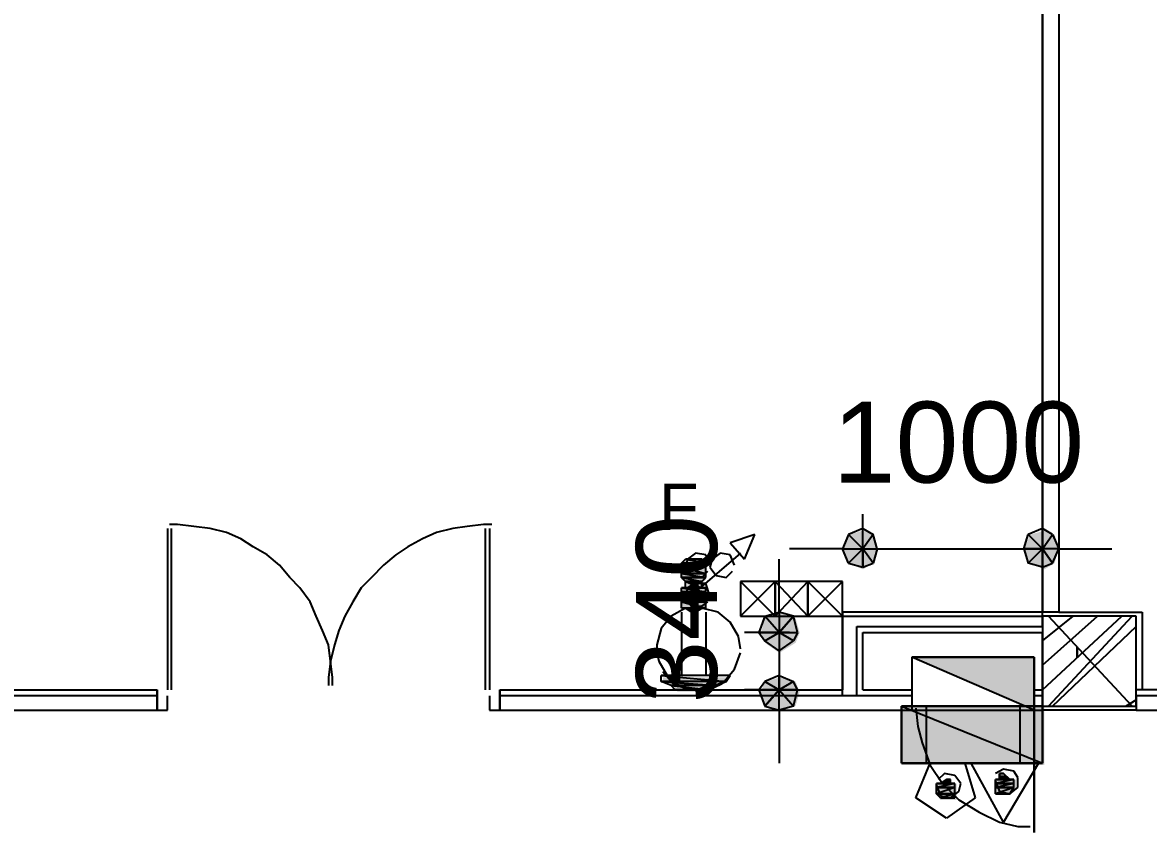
# Model space of a CAD drawing. Header units: millimetres. Extents: x 5 to 415, y 48 to 251.
# Drawn here: x 240.29 to 250.03, y 223.49 to 230.49 of the extents above; entities that cross this region are included whole.
import ezdxf

# ---------------------------------------------------------------- set-up
doc = ezdxf.new("R2010")
doc.units = ezdxf.units.MM
for name, color, linetype in [('H', 7, 'Continuous'), ('P', 7, 'Continuous'), ('T', 7, 'Continuous')]:
    doc.layers.add(name, color=color, linetype=linetype)

msp = doc.modelspace()

# ---------------------------------------------------------------- hatches: boundary and pattern name
at = {"layer": 'H', "linetype": 'Continuous'}
for points in [[(247.562, 225.937), (247.438, 226.06), (247.562, 226.095), (247.65, 226.06), (247.685, 225.937), (247.562, 225.937)], [(248.955, 225.937), (249.008, 226.06), (249.132, 226.095), (249.132, 225.937), (248.955, 225.937)], [(249.22, 225.813), (249.132, 225.937), (249.132, 226.095), (249.22, 226.06), (249.255, 225.937), (249.22, 225.813)], [(247.438, 225.813), (247.385, 225.937), (247.438, 226.06), (247.562, 225.937), (247.562, 225.76), (247.438, 225.813)], [(247.65, 225.813), (247.562, 225.76), (247.562, 225.937), (247.685, 225.937), (247.65, 225.813)], [(249.008, 225.813), (248.955, 225.937), (249.132, 225.937), (249.22, 225.813), (249.132, 225.76), (249.008, 225.813)], [(245.992, 225.813), (246.045, 225.848), (246.168, 225.848), (246.204, 225.813), (245.992, 225.813)], [(245.992, 225.76), (245.992, 225.813), (246.204, 225.813), (246.204, 225.76), (245.992, 225.76)], [(245.992, 225.725), (245.992, 225.76), (246.204, 225.76), (246.204, 225.725), (245.992, 225.725)], [(245.992, 225.672), (245.992, 225.725), (246.204, 225.725), (246.204, 225.672), (245.992, 225.672)], [(246.045, 225.637), (245.992, 225.672), (246.204, 225.672), (246.168, 225.637), (246.045, 225.637)], [(246.045, 225.601), (246.045, 225.637), (246.168, 225.637), (246.168, 225.601), (246.045, 225.601)], [(245.992, 225.548), (245.992, 225.601), (246.204, 225.601), (246.204, 225.548), (245.992, 225.548)], [(245.992, 225.513), (245.992, 225.548), (246.204, 225.548), (246.204, 225.513), (245.992, 225.513)], [(245.992, 225.46), (245.992, 225.513), (246.204, 225.513), (246.204, 225.46), (245.992, 225.46)], [(245.992, 225.425), (245.992, 225.46), (246.204, 225.46), (246.204, 225.425), (245.992, 225.425)], [(246.08, 225.39), (246.045, 225.425), (246.168, 225.425), (246.115, 225.39), (246.08, 225.39)], [(246.68, 225.213), (246.715, 225.337), (246.839, 225.39), (246.98, 225.337), (246.839, 225.213), (246.68, 225.213)], [(246.98, 225.125), (246.839, 225.037), (246.839, 225.213), (246.98, 225.337), (247.015, 225.213), (246.98, 225.125)], [(246.715, 225.125), (246.68, 225.213), (246.839, 225.213), (246.839, 225.037), (246.715, 225.125)], [(249.043, 224.543), (247.985, 225.002), (249.043, 225.002), (249.043, 224.543)], [(249.043, 224.543), (247.985, 225.002), (249.043, 225.002), (249.043, 224.543)], [(245.833, 224.79), (245.833, 224.825), (246.415, 224.825), (246.38, 224.79), (245.833, 224.79)], [(245.921, 224.755), (245.833, 224.79), (246.38, 224.79), (246.292, 224.755), (245.921, 224.755)], [(245.957, 224.702), (245.921, 224.755), (246.292, 224.755), (246.257, 224.702), (245.957, 224.702)], [(246.715, 224.578), (246.68, 224.702), (246.715, 224.79), (246.839, 224.825), (246.839, 224.702), (246.715, 224.578)], [(246.839, 224.702), (246.839, 224.825), (246.98, 224.79), (247.015, 224.702), (246.839, 224.702)], [(246.98, 224.578), (246.839, 224.543), (246.715, 224.578), (246.839, 224.702), (247.015, 224.702), (246.98, 224.578)], [(247.897, 224.067), (247.897, 224.578), (249.132, 224.578), (249.132, 224.067), (247.897, 224.067)], [(248.744, 223.943), (248.744, 223.979), (248.797, 223.979), (248.832, 223.943), (248.744, 223.943)], [(248.197, 223.855), (248.197, 223.908), (248.373, 223.908), (248.373, 223.855), (248.197, 223.855)], [(248.197, 223.82), (248.197, 223.855), (248.373, 223.855), (248.373, 223.82), (248.197, 223.82)], [(248.232, 223.908), (248.285, 223.943), (248.32, 223.943), (248.32, 223.908), (248.232, 223.908)], [(248.708, 223.908), (248.708, 223.943), (248.885, 223.943), (248.885, 223.908), (248.708, 223.908)], [(248.708, 223.855), (248.708, 223.908), (248.885, 223.908), (248.885, 223.855), (248.708, 223.855)], [(248.708, 223.82), (248.708, 223.855), (248.885, 223.855), (248.832, 223.82), (248.708, 223.82)], [(248.232, 223.767), (248.197, 223.82), (248.373, 223.82), (248.373, 223.767), (248.232, 223.767)]]:
    msp.add_hatch(color=256, dxfattribs=at).paths.add_polyline_path(points)

# ---------------------------------------------------------------- linework, layer by layer
at = {"layer": 'P'}
for points in [[(249.114, 225.354), (249.114, 236.696)], [(249.114, 236.696), (249.114, 225.39)], [(249.255, 236.696), (249.255, 225.39)], [(249.255, 236.696), (249.255, 225.39)], [(247.562, 225.848), (247.562, 226.236)], [(249.114, 225.848), (249.114, 226.236)], [(241.547, 226.113), (241.547, 224.719)], [(241.547, 226.113), (241.547, 224.719)], [(241.635, 226.148), (241.565, 226.148)], [(241.582, 224.719), (241.582, 226.113)], [(241.582, 224.719), (241.582, 226.113)], [(241.776, 226.131), (241.635, 226.148)], [(241.917, 226.113), (241.776, 226.131)], [(242.058, 226.078), (241.917, 226.113)], [(244.016, 226.113), (243.875, 226.078)], [(244.14, 226.131), (244.016, 226.113)], [(244.281, 226.148), (244.14, 226.131)], [(244.352, 226.148), (244.281, 226.148)], [(244.299, 224.719), (244.299, 226.113)], [(244.334, 226.113), (244.334, 224.719)], [(247.562, 226.113), (247.438, 226.06)], [(247.562, 225.937), (247.562, 226.113)], [(247.562, 226.113), (247.65, 226.06)], [(247.562, 225.937), (247.562, 226.113)], [(249.114, 226.113), (248.991, 226.06)], [(249.202, 226.06), (249.114, 226.113)], [(249.114, 226.113), (249.114, 225.937)], [(249.114, 225.937), (249.114, 226.113)], [(242.182, 226.025), (242.058, 226.078)], [(242.288, 225.954), (242.182, 226.025)], [(243.752, 226.025), (243.628, 225.954)], [(243.875, 226.078), (243.752, 226.025)], [(246.627, 226.06), (246.415, 225.989)], [(246.539, 225.848), (246.627, 226.06)], [(247.438, 226.06), (247.385, 225.937)], [(247.438, 226.06), (247.562, 225.937)], [(247.562, 225.937), (247.438, 226.06)], [(247.65, 226.06), (247.562, 225.937)], [(247.65, 226.06), (247.562, 225.937)], [(247.685, 225.937), (247.65, 226.06)], [(248.955, 225.937), (248.991, 226.06)], [(248.991, 226.06), (249.114, 225.937)], [(248.991, 226.06), (249.114, 225.937)], [(249.114, 225.937), (249.202, 226.06)], [(249.114, 225.937), (249.202, 226.06)], [(249.202, 226.06), (249.255, 225.937)], [(242.411, 225.884), (242.288, 225.954)], [(243.628, 225.954), (243.523, 225.884)], [(246.115, 225.901), (246.045, 225.848)], [(246.503, 225.901), (246.115, 225.566)], [(246.204, 225.884), (246.115, 225.901)], [(246.327, 225.901), (246.257, 225.848)], [(246.415, 225.884), (246.327, 225.901)], [(246.415, 225.989), (246.539, 225.848)], [(247.227, 225.937), (246.927, 225.937)], [(247.385, 225.937), (247.227, 225.937)], [(247.385, 225.937), (247.562, 225.937)], [(247.385, 225.937), (247.562, 225.937)], [(247.438, 225.813), (247.385, 225.937)], [(247.562, 225.937), (247.438, 225.813)], [(247.562, 225.937), (247.438, 225.813)], [(247.562, 225.937), (249.114, 225.937)], [(247.562, 225.937), (247.685, 225.937)], [(247.562, 225.778), (247.562, 225.937)], [(247.65, 225.813), (247.562, 225.937)], [(247.562, 225.937), (247.562, 225.778)], [(247.65, 225.813), (247.562, 225.937)], [(247.562, 225.937), (247.685, 225.937)], [(247.685, 225.937), (247.65, 225.813)], [(248.955, 225.937), (248.991, 225.813)], [(249.114, 225.937), (248.955, 225.937)], [(249.114, 225.937), (248.955, 225.937)], [(248.991, 225.813), (249.114, 225.937)], [(248.991, 225.813), (249.114, 225.937)], [(249.114, 225.937), (249.114, 225.778)], [(249.114, 225.937), (249.114, 225.778)], [(249.202, 225.813), (249.114, 225.937)], [(249.255, 225.937), (249.114, 225.937)], [(249.114, 225.937), (249.202, 225.813)], [(249.255, 225.937), (249.114, 225.937)], [(249.202, 225.813), (249.255, 225.937)], [(249.255, 225.937), (249.414, 225.937)], [(249.414, 225.937), (249.714, 225.937)], [(242.517, 225.795), (242.411, 225.884)], [(243.523, 225.884), (243.417, 225.795)], [(245.992, 225.813), (246.027, 225.848)], [(246.204, 225.813), (245.992, 225.813)], [(246.204, 225.813), (245.992, 225.813)], [(245.992, 225.813), (246.204, 225.813)], [(245.992, 225.813), (246.204, 225.813)], [(246.204, 225.813), (245.992, 225.813)], [(246.204, 225.813), (245.992, 225.813)], [(245.992, 225.813), (246.204, 225.813)], [(246.204, 225.813), (245.992, 225.813)], [(245.992, 225.813), (246.204, 225.813)], [(246.204, 225.813), (245.992, 225.813)], [(245.992, 225.813), (246.204, 225.778)], [(245.992, 225.813), (246.204, 225.778)], [(245.992, 225.778), (245.992, 225.813)], [(246.045, 225.848), (246.027, 225.778)], [(246.168, 225.848), (246.027, 225.848)], [(246.027, 225.848), (246.08, 225.848)], [(246.168, 225.848), (246.027, 225.848)], [(246.027, 225.848), (246.168, 225.848)], [(246.027, 225.848), (246.168, 225.848)], [(246.168, 225.848), (246.027, 225.848)], [(246.168, 225.848), (246.027, 225.848)], [(246.027, 225.848), (246.204, 225.813)], [(246.027, 225.848), (246.204, 225.813)], [(246.08, 225.848), (246.115, 225.848)], [(246.115, 225.848), (246.08, 225.848)], [(246.115, 225.848), (246.08, 225.848)], [(246.08, 225.848), (246.115, 225.848)], [(246.08, 225.848), (246.168, 225.848)], [(246.115, 225.848), (246.168, 225.848)], [(246.168, 225.848), (246.115, 225.848)], [(246.168, 225.848), (246.168, 225.848)], [(246.168, 225.848), (246.168, 225.848)], [(246.204, 225.813), (246.168, 225.848)], [(246.239, 225.795), (246.204, 225.884)], [(246.204, 225.813), (246.204, 225.813)], [(246.204, 225.813), (246.204, 225.813)], [(246.204, 225.813), (246.204, 225.813)], [(246.204, 225.778), (246.204, 225.813)], [(246.257, 225.848), (246.239, 225.778)], [(246.451, 225.795), (246.415, 225.884)], [(246.839, 225.566), (246.839, 225.848)], [(247.438, 225.813), (247.562, 225.778)], [(247.562, 225.778), (247.65, 225.813)], [(249.114, 225.778), (248.991, 225.813)], [(249.114, 225.778), (249.202, 225.813)], [(242.605, 225.69), (242.517, 225.795)], [(243.417, 225.795), (243.311, 225.69)], [(246.204, 225.778), (245.992, 225.778)], [(246.204, 225.778), (245.992, 225.778)], [(245.992, 225.778), (246.204, 225.778)], [(245.992, 225.778), (246.204, 225.778)], [(246.204, 225.778), (245.992, 225.778)], [(246.204, 225.778), (245.992, 225.778)], [(245.992, 225.778), (246.204, 225.725)], [(245.992, 225.778), (246.204, 225.725)], [(245.992, 225.725), (245.992, 225.778)], [(246.204, 225.725), (245.992, 225.725)], [(246.204, 225.725), (245.992, 225.725)], [(245.992, 225.725), (246.204, 225.725)], [(245.992, 225.725), (246.204, 225.725)], [(246.204, 225.725), (245.992, 225.725)], [(246.204, 225.725), (245.992, 225.725)], [(245.992, 225.725), (246.204, 225.69)], [(245.992, 225.725), (246.204, 225.69)], [(245.992, 225.69), (245.992, 225.725)], [(246.027, 225.778), (246.08, 225.707)], [(246.08, 225.707), (246.168, 225.69)], [(246.168, 225.69), (246.221, 225.743)], [(246.204, 225.778), (246.204, 225.778)], [(246.204, 225.778), (246.204, 225.778)], [(246.204, 225.725), (246.204, 225.778)], [(246.204, 225.725), (246.204, 225.725)], [(246.204, 225.725), (246.204, 225.725)], [(246.204, 225.69), (246.204, 225.725)], [(246.239, 225.778), (246.292, 225.707)], [(246.292, 225.707), (246.38, 225.69)], [(246.38, 225.69), (246.433, 225.743)], [(242.693, 225.601), (242.605, 225.69)], [(243.311, 225.69), (243.223, 225.601)], [(246.204, 225.69), (245.992, 225.69)], [(246.204, 225.69), (245.992, 225.69)], [(245.992, 225.69), (246.204, 225.69)], [(245.992, 225.69), (246.204, 225.69)], [(246.204, 225.69), (245.992, 225.69)], [(246.204, 225.69), (245.992, 225.69)], [(245.992, 225.69), (246.168, 225.654)], [(245.992, 225.69), (246.168, 225.654)], [(246.027, 225.654), (245.992, 225.69)], [(246.168, 225.654), (246.027, 225.654)], [(246.027, 225.654), (246.08, 225.654)], [(246.168, 225.654), (246.027, 225.654)], [(246.027, 225.654), (246.168, 225.601)], [(246.027, 225.654), (246.168, 225.601)], [(246.027, 225.601), (246.027, 225.654)], [(246.168, 225.654), (246.027, 225.654)], [(246.168, 225.654), (246.027, 225.654)], [(246.027, 225.654), (246.168, 225.654)], [(246.027, 225.654), (246.168, 225.654)], [(246.168, 225.654), (246.027, 225.654)], [(246.168, 225.654), (246.027, 225.654)], [(246.027, 225.654), (246.115, 225.654)], [(246.027, 225.654), (246.115, 225.654)], [(246.08, 225.654), (246.027, 225.654)], [(246.115, 225.637), (246.045, 225.601)], [(246.08, 225.654), (246.115, 225.654)], [(246.115, 225.654), (246.08, 225.654)], [(246.115, 225.654), (246.08, 225.654)], [(246.08, 225.654), (246.115, 225.654)], [(246.08, 225.654), (246.168, 225.654)], [(246.115, 225.654), (246.08, 225.654)], [(246.08, 225.654), (246.115, 225.654)], [(246.115, 225.654), (246.08, 225.654)], [(246.115, 225.654), (246.168, 225.654)], [(246.168, 225.654), (246.115, 225.654)], [(246.115, 225.654), (246.168, 225.654)], [(246.115, 225.654), (246.115, 225.654)], [(246.115, 225.654), (246.115, 225.654)], [(246.204, 225.637), (246.115, 225.637)], [(246.168, 225.654), (246.204, 225.69)], [(246.168, 225.601), (246.168, 225.654)], [(246.168, 225.654), (246.168, 225.654)], [(246.168, 225.654), (246.168, 225.654)], [(246.204, 225.69), (246.204, 225.69)], [(246.204, 225.69), (246.204, 225.69)], [(246.239, 225.531), (246.204, 225.637)], [(246.803, 225.654), (246.503, 225.654)], [(246.503, 225.654), (246.503, 225.354)], [(246.503, 225.654), (246.803, 225.354)], [(246.803, 225.654), (246.503, 225.354)], [(247.086, 225.654), (246.803, 225.654)], [(246.803, 225.654), (246.803, 225.354)], [(246.803, 225.654), (247.086, 225.354)], [(247.086, 225.654), (246.803, 225.354)], [(246.803, 225.354), (246.803, 225.654)], [(247.086, 225.354), (247.086, 225.654)], [(247.385, 225.654), (247.086, 225.654)], [(247.086, 225.654), (247.086, 225.354)], [(247.086, 225.654), (247.385, 225.354)], [(247.385, 225.654), (247.086, 225.354)], [(247.385, 225.354), (247.385, 225.654)], [(242.782, 225.478), (242.693, 225.601)], [(243.223, 225.601), (243.152, 225.478)], [(246.204, 225.601), (245.992, 225.601)], [(245.992, 225.601), (246.027, 225.601)], [(246.204, 225.601), (245.992, 225.601)], [(245.992, 225.601), (246.204, 225.601)], [(245.992, 225.601), (246.204, 225.601)], [(246.204, 225.601), (245.992, 225.601)], [(246.204, 225.601), (245.992, 225.601)], [(245.992, 225.601), (246.204, 225.566)], [(245.992, 225.601), (246.204, 225.566)], [(245.992, 225.566), (245.992, 225.601)], [(246.204, 225.566), (245.992, 225.566)], [(246.204, 225.566), (245.992, 225.566)], [(245.992, 225.566), (246.204, 225.566)], [(245.992, 225.566), (246.204, 225.566)], [(246.204, 225.566), (245.992, 225.566)], [(246.204, 225.566), (245.992, 225.566)], [(245.992, 225.566), (246.204, 225.513)], [(245.992, 225.566), (246.204, 225.513)], [(245.992, 225.513), (245.992, 225.566)], [(246.204, 225.513), (245.992, 225.513)], [(246.204, 225.513), (245.992, 225.513)], [(245.992, 225.513), (246.204, 225.513)], [(245.992, 225.513), (246.204, 225.513)], [(246.204, 225.513), (245.992, 225.513)], [(246.204, 225.513), (245.992, 225.513)], [(245.992, 225.513), (246.204, 225.478)], [(245.992, 225.513), (246.204, 225.478)], [(245.992, 225.478), (245.992, 225.513)], [(246.045, 225.601), (246.027, 225.513)], [(246.168, 225.601), (246.027, 225.601)], [(246.168, 225.601), (246.027, 225.601)], [(246.027, 225.601), (246.204, 225.601)], [(246.027, 225.601), (246.204, 225.601)], [(246.027, 225.513), (246.08, 225.443)], [(246.204, 225.601), (246.168, 225.601)], [(246.204, 225.601), (246.204, 225.601)], [(246.204, 225.601), (246.204, 225.601)], [(246.204, 225.566), (246.204, 225.601)], [(246.204, 225.566), (246.204, 225.566)], [(246.204, 225.566), (246.204, 225.566)], [(246.204, 225.513), (246.204, 225.566)], [(246.204, 225.513), (246.204, 225.513)], [(246.204, 225.513), (246.204, 225.513)], [(246.204, 225.478), (246.204, 225.513)], [(246.839, 225.39), (246.839, 225.566)], [(242.835, 225.354), (242.782, 225.478)], [(243.152, 225.478), (243.082, 225.354)], [(246.027, 225.425), (245.904, 225.354)], [(246.027, 225.425), (245.904, 225.354)], [(246.204, 225.478), (245.992, 225.478)], [(246.204, 225.478), (245.992, 225.478)], [(245.992, 225.478), (246.204, 225.478)], [(245.992, 225.478), (246.204, 225.478)], [(246.204, 225.478), (245.992, 225.478)], [(246.204, 225.478), (245.992, 225.478)], [(245.992, 225.478), (246.204, 225.425)], [(245.992, 225.478), (246.204, 225.425)], [(245.992, 225.425), (245.992, 225.478)], [(246.204, 225.425), (245.992, 225.425)], [(246.204, 225.425), (245.992, 225.425)], [(245.992, 225.425), (246.168, 225.425)], [(245.992, 225.425), (246.168, 225.425)], [(246.027, 225.425), (245.992, 225.425)], [(246.098, 225.425), (246.027, 225.425)], [(246.098, 225.425), (246.027, 225.425)], [(246.168, 225.425), (246.027, 225.425)], [(246.168, 225.425), (246.027, 225.425)], [(246.027, 225.425), (246.168, 225.425)], [(246.027, 225.425), (246.168, 225.425)], [(246.168, 225.425), (246.027, 225.425)], [(246.168, 225.425), (246.027, 225.425)], [(246.027, 225.425), (246.115, 225.39)], [(246.027, 225.425), (246.115, 225.39)], [(246.08, 225.39), (246.027, 225.425)], [(246.08, 225.443), (246.168, 225.443)], [(246.168, 225.425), (246.098, 225.425)], [(246.168, 225.425), (246.098, 225.425)], [(246.115, 225.39), (246.168, 225.425)], [(246.168, 225.443), (246.221, 225.478)], [(246.309, 225.39), (246.168, 225.425)], [(246.309, 225.39), (246.168, 225.425)], [(246.168, 225.425), (246.204, 225.425)], [(246.168, 225.425), (246.168, 225.425)], [(246.168, 225.425), (246.168, 225.425)], [(246.204, 225.478), (246.204, 225.478)], [(246.204, 225.478), (246.204, 225.478)], [(246.204, 225.425), (246.204, 225.478)], [(242.888, 225.231), (242.835, 225.354)], [(243.082, 225.354), (243.029, 225.231)], [(245.904, 225.354), (245.816, 225.249)], [(245.904, 225.354), (245.816, 225.249)], [(245.992, 225.39), (245.992, 224.843)], [(246.115, 225.39), (246.08, 225.39)], [(246.08, 225.39), (246.115, 225.39)], [(246.115, 225.39), (246.08, 225.39)], [(246.115, 225.39), (246.115, 225.39)], [(246.115, 225.39), (246.115, 225.39)], [(246.204, 225.39), (246.204, 224.843)], [(246.415, 225.302), (246.309, 225.39)], [(246.415, 225.302), (246.309, 225.39)], [(246.503, 225.354), (246.803, 225.354)], [(246.715, 225.354), (246.662, 225.213)], [(246.715, 225.354), (246.839, 225.39)], [(246.839, 225.213), (246.715, 225.354)], [(246.839, 225.213), (246.715, 225.354)], [(246.803, 225.354), (247.086, 225.354)], [(246.962, 225.354), (246.839, 225.39)], [(246.839, 225.39), (246.839, 225.213)], [(246.839, 225.39), (246.839, 225.213)], [(246.962, 225.354), (246.839, 225.213)], [(246.839, 225.213), (246.962, 225.354)], [(246.997, 225.213), (246.962, 225.354)], [(247.086, 225.354), (247.385, 225.354)], [(249.114, 225.39), (247.385, 225.39)], [(247.385, 225.39), (247.385, 224.719)], [(247.385, 225.354), (249.114, 225.354)], [(247.385, 224.667), (247.385, 225.354)], [(249.255, 225.39), (249.114, 225.39)], [(249.114, 225.143), (249.379, 225.354)], [(249.114, 224.931), (249.59, 225.354)], [(249.114, 224.719), (249.802, 225.354)], [(249.114, 225.354), (249.114, 224.578)], [(249.925, 225.354), (249.114, 225.354)], [(249.114, 225.266), (249.114, 225.354)], [(249.89, 224.578), (249.167, 225.354)], [(249.167, 224.578), (249.89, 225.354)], [(249.255, 225.39), (249.978, 225.39)], [(249.502, 225.354), (249.414, 225.354)], [(249.925, 224.578), (249.925, 225.354)], [(249.978, 225.39), (249.978, 224.719)], [(242.94, 225.108), (242.888, 225.231)], [(243.029, 225.231), (242.993, 225.108)], [(245.816, 225.249), (245.78, 225.108)], [(245.816, 225.249), (245.78, 225.108)], [(246.486, 225.178), (246.415, 225.302)], [(246.486, 225.178), (246.415, 225.302)], [(247.509, 225.266), (249.114, 225.266)], [(247.509, 224.667), (247.509, 225.266)], [(249.202, 224.578), (249.925, 225.266)], [(246.503, 225.072), (246.486, 225.178)], [(246.503, 225.072), (246.486, 225.178)], [(246.927, 225.213), (246.539, 225.213)], [(246.662, 225.213), (246.839, 225.213)], [(246.662, 225.213), (246.715, 225.143)], [(246.839, 225.213), (246.662, 225.213)], [(246.715, 225.143), (246.839, 225.213)], [(246.715, 225.143), (246.839, 225.213)], [(246.839, 225.055), (246.715, 225.143)], [(246.839, 225.213), (246.839, 224.719)], [(246.962, 225.143), (246.839, 225.213)], [(246.839, 225.213), (246.839, 225.055)], [(246.962, 225.143), (246.839, 225.213)], [(246.839, 225.213), (246.997, 225.213)], [(246.839, 225.213), (246.997, 225.213)], [(246.839, 225.213), (246.839, 225.055)], [(246.839, 225.055), (246.962, 225.143)], [(246.997, 225.213), (246.962, 225.143)], [(247.562, 225.213), (249.114, 225.213)], [(247.562, 224.719), (247.562, 225.213)], [(249.114, 224.667), (249.114, 225.213)], [(242.958, 224.966), (242.94, 225.108)], [(242.993, 225.108), (242.958, 224.966)], [(245.78, 225.108), (245.78, 225.037)], [(245.78, 225.108), (245.78, 225.037)], [(245.78, 225.037), (245.798, 224.966)], [(245.78, 225.037), (245.798, 224.966)], [(246.451, 224.896), (246.503, 225.037)], [(246.451, 224.896), (246.503, 225.037)], [(249.414, 225.09), (249.414, 225.002)], [(249.414, 225.002), (249.414, 225.09)], [(242.958, 224.966), (242.94, 224.825)], [(242.976, 224.825), (242.958, 224.966)], [(245.798, 224.966), (245.868, 224.843)], [(245.798, 224.966), (245.868, 224.843)], [(249.043, 225.002), (247.985, 225.002)], [(247.985, 225.002), (247.985, 224.543)], [(249.043, 224.543), (247.985, 225.002)], [(247.985, 225.002), (249.043, 225.002)], [(249.043, 225.002), (247.985, 225.002)], [(247.985, 225.002), (247.985, 224.543)], [(249.043, 224.543), (247.985, 225.002)], [(249.043, 224.543), (247.985, 225.002)], [(247.985, 225.002), (249.043, 225.002)], [(249.043, 225.002), (247.985, 225.002)], [(247.985, 225.002), (247.985, 224.543)], [(249.043, 224.543), (247.985, 225.002)], [(249.043, 224.543), (249.043, 225.002)], [(249.043, 225.002), (249.043, 224.543)], [(249.043, 224.543), (249.043, 225.002)], [(249.043, 225.002), (249.043, 224.543)], [(249.043, 224.543), (249.043, 225.002)], [(246.415, 224.843), (245.816, 224.843)], [(245.816, 224.843), (246.38, 224.79)], [(245.816, 224.843), (246.38, 224.79)], [(245.816, 224.79), (245.816, 224.843)], [(246.415, 224.843), (245.816, 224.843)], [(245.833, 224.878), (245.921, 224.772)], [(245.868, 224.843), (245.974, 224.755)], [(245.868, 224.843), (245.974, 224.755)], [(246.345, 224.772), (246.415, 224.843)], [(246.362, 224.79), (246.451, 224.896)], [(246.362, 224.79), (246.451, 224.896)], [(246.38, 224.79), (246.415, 224.843)], [(246.839, 224.843), (246.715, 224.79)], [(246.839, 224.719), (246.839, 224.843)], [(246.839, 224.719), (246.839, 224.843)], [(246.839, 224.843), (246.962, 224.79)], [(242.94, 224.825), (242.94, 224.755)], [(242.976, 224.755), (242.976, 224.825)], [(246.38, 224.79), (245.816, 224.79)], [(246.38, 224.79), (245.816, 224.79)], [(245.816, 224.79), (246.292, 224.755)], [(245.816, 224.79), (246.292, 224.755)], [(245.904, 224.755), (245.816, 224.79)], [(246.292, 224.755), (245.904, 224.755)], [(246.292, 224.755), (245.904, 224.755)], [(245.904, 224.755), (246.239, 224.719)], [(245.904, 224.755), (246.239, 224.719)], [(245.939, 224.719), (245.904, 224.755)], [(245.921, 224.772), (246.01, 224.737)], [(245.974, 224.755), (246.098, 224.719)], [(245.974, 224.755), (246.098, 224.719)], [(246.01, 224.737), (246.098, 224.719)], [(246.168, 224.719), (246.239, 224.737)], [(246.168, 224.719), (246.239, 224.737)], [(246.186, 224.719), (246.274, 224.737)], [(246.239, 224.737), (246.362, 224.79)], [(246.239, 224.737), (246.362, 224.79)], [(246.239, 224.719), (246.292, 224.755)], [(246.274, 224.737), (246.345, 224.772)], [(246.292, 224.755), (246.38, 224.79)], [(246.662, 224.719), (246.715, 224.79)], [(246.715, 224.79), (246.839, 224.719)], [(246.715, 224.79), (246.839, 224.719)], [(246.962, 224.79), (246.839, 224.719)], [(246.962, 224.79), (246.839, 224.719)], [(246.997, 224.719), (246.962, 224.79)], [(236.767, 224.719), (241.459, 224.719)], [(241.459, 224.667), (236.767, 224.667)], [(241.459, 224.719), (241.459, 224.543)], [(241.459, 224.543), (241.459, 224.719)], [(241.459, 224.578), (241.459, 224.667)], [(241.459, 224.667), (241.459, 224.578)], [(241.459, 224.578), (241.459, 224.667)], [(241.459, 224.667), (241.459, 224.578)], [(241.459, 224.667), (241.459, 224.578)], [(241.547, 224.543), (241.547, 224.667)], [(244.334, 224.667), (244.334, 224.543)], [(244.422, 224.719), (247.385, 224.719)], [(244.422, 224.543), (244.422, 224.719)], [(244.422, 224.719), (244.422, 224.543)], [(247.985, 224.667), (244.422, 224.667)], [(244.422, 224.578), (244.422, 224.667)], [(244.422, 224.667), (244.422, 224.578)], [(244.422, 224.578), (244.422, 224.667)], [(244.422, 224.578), (244.422, 224.667)], [(244.422, 224.578), (244.422, 224.667)], [(246.239, 224.719), (245.939, 224.719)], [(246.239, 224.719), (245.939, 224.719)], [(245.939, 224.719), (246.204, 224.719)], [(245.939, 224.719), (246.204, 224.719)], [(245.992, 224.719), (245.939, 224.719)], [(246.204, 224.719), (245.992, 224.719)], [(246.204, 224.719), (245.992, 224.719)], [(245.992, 224.719), (246.115, 224.719)], [(245.992, 224.719), (246.115, 224.719)], [(246.08, 224.719), (245.992, 224.719)], [(246.115, 224.719), (246.08, 224.719)], [(246.098, 224.719), (246.168, 224.719)], [(246.098, 224.719), (246.168, 224.719)], [(246.098, 224.719), (246.186, 224.719)], [(246.115, 224.719), (246.204, 224.719)], [(246.204, 224.719), (246.239, 224.719)], [(246.927, 224.719), (246.539, 224.719)], [(246.839, 224.719), (246.662, 224.719)], [(246.839, 224.719), (246.662, 224.719)], [(246.662, 224.719), (246.715, 224.578)], [(246.715, 224.578), (246.839, 224.719)], [(246.839, 224.719), (246.715, 224.578)], [(246.839, 224.543), (246.839, 224.719)], [(246.839, 224.543), (246.839, 224.719)], [(246.839, 224.719), (246.962, 224.578)], [(246.839, 224.719), (246.962, 224.578)], [(246.997, 224.719), (246.839, 224.719)], [(246.839, 224.719), (246.997, 224.719)], [(246.962, 224.578), (246.997, 224.719)], [(247.562, 224.719), (247.985, 224.719)], [(249.043, 224.719), (249.114, 224.719)], [(249.114, 224.667), (249.043, 224.667)], [(249.114, 224.543), (249.114, 224.667)], [(254.635, 224.719), (249.925, 224.719)], [(249.925, 224.667), (249.925, 224.543)], [(254.635, 224.667), (249.925, 224.667)], [(236.767, 224.543), (241.459, 224.543)], [(241.459, 224.543), (241.547, 224.543)], [(244.334, 224.543), (244.422, 224.543)], [(244.422, 224.543), (247.985, 224.543)], [(246.715, 224.578), (246.839, 224.543)], [(246.962, 224.578), (246.839, 224.543)], [(246.839, 224.543), (246.839, 224.367)], [(249.114, 224.578), (247.897, 224.578)], [(247.897, 224.578), (249.114, 224.084)], [(247.897, 224.578), (249.114, 224.084)], [(247.897, 224.084), (247.897, 224.578)], [(247.897, 224.084), (247.897, 224.578)], [(247.897, 224.578), (249.114, 224.578)], [(249.114, 224.578), (247.897, 224.578)], [(247.897, 224.578), (247.897, 224.084)], [(247.985, 224.543), (249.043, 224.543)], [(247.985, 224.543), (249.043, 224.543)], [(247.985, 224.543), (249.043, 224.543)], [(248.02, 224.561), (248.038, 224.402)], [(248.02, 224.561), (248.038, 224.402)], [(248.109, 224.578), (248.109, 224.084)], [(248.92, 224.578), (248.92, 224.084)], [(249.043, 224.543), (249.114, 224.543)], [(249.043, 223.485), (249.043, 224.543)], [(249.043, 224.543), (249.043, 223.485)], [(249.114, 224.578), (249.925, 224.578)], [(249.114, 224.084), (249.114, 224.578)], [(249.114, 224.578), (249.114, 224.084)], [(249.114, 224.084), (249.114, 224.578)], [(249.925, 224.543), (249.114, 224.543)], [(249.837, 224.578), (249.925, 224.631)], [(249.925, 224.543), (254.635, 224.543)], [(249.925, 224.543), (254.635, 224.543)], [(246.839, 224.367), (246.839, 224.084)], [(248.038, 224.402), (248.073, 224.261)], [(248.038, 224.402), (248.073, 224.261)], [(248.073, 224.261), (248.144, 224.067)], [(248.073, 224.261), (248.144, 224.067)], [(249.114, 224.084), (247.897, 224.084)], [(249.114, 224.084), (247.897, 224.084)], [(249.114, 224.084), (247.897, 224.084)], [(247.897, 224.084), (249.114, 224.084)], [(248.02, 223.785), (248.144, 224.084)], [(248.144, 224.084), (248.444, 224.084)], [(248.144, 224.067), (248.25, 223.908)], [(248.144, 224.067), (248.25, 223.908)], [(248.444, 224.084), (248.532, 223.785)], [(248.779, 223.573), (248.497, 224.084)], [(248.497, 224.084), (249.079, 224.084)], [(249.079, 224.084), (248.779, 223.573)], [(248.267, 223.996), (248.214, 223.943)], [(248.356, 223.979), (248.267, 223.996)], [(248.408, 223.908), (248.356, 223.979)], [(248.779, 224.032), (248.708, 223.996)], [(248.779, 223.996), (248.744, 223.996)], [(248.744, 223.996), (248.779, 223.996)], [(248.744, 223.996), (248.779, 223.996)], [(248.779, 223.996), (248.744, 223.996)], [(248.744, 223.996), (248.744, 223.943)], [(248.744, 223.943), (248.744, 223.996)], [(248.867, 224.014), (248.779, 224.032)], [(248.779, 223.996), (248.832, 223.943)], [(248.832, 223.943), (248.779, 223.996)], [(248.902, 223.961), (248.867, 224.014)], [(248.902, 223.873), (248.902, 223.961)], [(248.197, 223.908), (248.356, 223.908)], [(248.356, 223.908), (248.197, 223.908)], [(248.197, 223.908), (248.356, 223.908)], [(248.232, 223.908), (248.197, 223.908)], [(248.197, 223.908), (248.356, 223.908)], [(248.356, 223.908), (248.197, 223.873)], [(248.197, 223.873), (248.197, 223.908)], [(248.356, 223.908), (248.197, 223.873)], [(248.197, 223.89), (248.232, 223.802)], [(248.197, 223.873), (248.356, 223.873)], [(248.197, 223.873), (248.356, 223.873)], [(248.356, 223.873), (248.197, 223.873)], [(248.197, 223.873), (248.197, 223.873)], [(248.356, 223.873), (248.197, 223.873)], [(248.197, 223.873), (248.197, 223.873)], [(248.197, 223.873), (248.356, 223.873)], [(248.197, 223.873), (248.356, 223.873)], [(248.356, 223.873), (248.197, 223.873)], [(248.197, 223.873), (248.356, 223.873)], [(248.356, 223.873), (248.197, 223.873)], [(248.197, 223.873), (248.197, 223.873)], [(248.197, 223.873), (248.356, 223.873)], [(248.356, 223.873), (248.197, 223.82)], [(248.197, 223.82), (248.197, 223.873)], [(248.356, 223.873), (248.197, 223.82)], [(248.285, 223.943), (248.232, 223.908)], [(248.232, 223.908), (248.285, 223.943)], [(248.32, 223.943), (248.232, 223.908)], [(248.232, 223.908), (248.32, 223.908)], [(248.232, 223.908), (248.32, 223.908)], [(248.32, 223.908), (248.232, 223.908)], [(248.232, 223.908), (248.232, 223.908)], [(248.32, 223.908), (248.232, 223.908)], [(248.232, 223.908), (248.232, 223.908)], [(248.232, 223.908), (248.32, 223.908)], [(248.232, 223.908), (248.32, 223.908)], [(248.32, 223.908), (248.232, 223.908)], [(248.232, 223.908), (248.232, 223.908)], [(248.32, 223.908), (248.232, 223.908)], [(248.232, 223.908), (248.356, 223.908)], [(248.356, 223.908), (248.232, 223.908)], [(248.25, 223.908), (248.391, 223.767)], [(248.25, 223.908), (248.391, 223.767)], [(248.285, 223.943), (248.32, 223.943)], [(248.32, 223.943), (248.285, 223.943)], [(248.285, 223.943), (248.285, 223.943)], [(248.285, 223.943), (248.285, 223.943)], [(248.32, 223.908), (248.32, 223.943)], [(248.356, 223.908), (248.32, 223.908)], [(248.356, 223.873), (248.356, 223.908)], [(248.356, 223.82), (248.356, 223.873)], [(248.391, 223.838), (248.408, 223.908)], [(248.708, 223.943), (248.832, 223.943)], [(248.832, 223.943), (248.708, 223.943)], [(248.708, 223.943), (248.832, 223.943)], [(248.744, 223.943), (248.708, 223.943)], [(248.708, 223.943), (248.832, 223.943)], [(248.832, 223.943), (248.708, 223.943)], [(248.708, 223.943), (248.708, 223.943)], [(248.832, 223.943), (248.708, 223.943)], [(248.708, 223.943), (248.867, 223.943)], [(248.708, 223.943), (248.867, 223.943)], [(248.867, 223.943), (248.708, 223.908)], [(248.708, 223.908), (248.708, 223.943)], [(248.867, 223.943), (248.708, 223.908)], [(248.708, 223.926), (248.744, 223.838)], [(248.708, 223.908), (248.867, 223.908)], [(248.708, 223.908), (248.867, 223.908)], [(248.867, 223.908), (248.708, 223.908)], [(248.708, 223.908), (248.708, 223.908)], [(248.867, 223.908), (248.708, 223.908)], [(248.708, 223.908), (248.708, 223.908)], [(248.708, 223.908), (248.867, 223.908)], [(248.708, 223.908), (248.867, 223.908)], [(248.867, 223.908), (248.708, 223.908)], [(248.708, 223.908), (248.867, 223.908)], [(248.867, 223.908), (248.708, 223.908)], [(248.708, 223.908), (248.708, 223.908)], [(248.708, 223.908), (248.867, 223.908)], [(248.867, 223.908), (248.708, 223.873)], [(248.708, 223.873), (248.708, 223.908)], [(248.867, 223.908), (248.708, 223.873)], [(248.708, 223.873), (248.867, 223.873)], [(248.708, 223.873), (248.867, 223.873)], [(248.867, 223.873), (248.708, 223.873)], [(248.708, 223.873), (248.708, 223.873)], [(248.867, 223.873), (248.708, 223.873)], [(248.708, 223.873), (248.708, 223.873)], [(248.708, 223.873), (248.867, 223.873)], [(248.708, 223.873), (248.867, 223.873)], [(248.867, 223.873), (248.708, 223.873)], [(248.708, 223.873), (248.867, 223.873)], [(248.867, 223.873), (248.708, 223.873)], [(248.708, 223.873), (248.708, 223.873)], [(248.708, 223.873), (248.867, 223.873)], [(248.867, 223.873), (248.708, 223.82)], [(248.708, 223.82), (248.708, 223.873)], [(248.867, 223.873), (248.708, 223.82)], [(248.744, 223.943), (248.832, 223.943)], [(248.832, 223.943), (248.744, 223.943)], [(248.744, 223.943), (248.744, 223.943)], [(248.832, 223.943), (248.744, 223.943)], [(248.744, 223.943), (248.744, 223.943)], [(248.744, 223.943), (248.832, 223.943)], [(248.832, 223.943), (248.744, 223.943)], [(248.867, 223.943), (248.832, 223.943)], [(248.832, 223.82), (248.902, 223.873)], [(248.832, 223.82), (248.867, 223.873)], [(248.867, 223.908), (248.867, 223.943)], [(248.867, 223.873), (248.867, 223.908)], [(248.285, 223.608), (248.02, 223.785)], [(248.197, 223.82), (248.356, 223.82)], [(248.197, 223.82), (248.356, 223.82)], [(248.356, 223.82), (248.197, 223.82)], [(248.197, 223.82), (248.197, 223.82)], [(248.356, 223.82), (248.197, 223.82)], [(248.197, 223.82), (248.197, 223.82)], [(248.197, 223.82), (248.356, 223.82)], [(248.197, 223.82), (248.356, 223.82)], [(248.356, 223.82), (248.197, 223.82)], [(248.197, 223.82), (248.356, 223.82)], [(248.356, 223.82), (248.197, 223.82)], [(248.197, 223.82), (248.197, 223.82)], [(248.197, 223.82), (248.356, 223.82)], [(248.232, 223.785), (248.197, 223.82)], [(248.356, 223.82), (248.232, 223.785)], [(248.356, 223.82), (248.232, 223.785)], [(248.232, 223.802), (248.32, 223.785)], [(248.232, 223.785), (248.356, 223.785)], [(248.232, 223.785), (248.356, 223.785)], [(248.32, 223.785), (248.232, 223.785)], [(248.356, 223.785), (248.232, 223.785)], [(248.232, 223.785), (248.232, 223.785)], [(248.232, 223.785), (248.356, 223.785)], [(248.232, 223.785), (248.32, 223.785)], [(248.32, 223.785), (248.232, 223.785)], [(248.232, 223.785), (248.32, 223.785)], [(248.32, 223.785), (248.232, 223.785)], [(248.232, 223.785), (248.232, 223.785)], [(248.285, 223.785), (248.232, 223.785)], [(248.232, 223.785), (248.285, 223.785)], [(248.532, 223.785), (248.285, 223.608)], [(248.285, 223.785), (248.285, 223.785)], [(248.285, 223.785), (248.285, 223.785)], [(248.32, 223.785), (248.285, 223.785)], [(248.285, 223.785), (248.32, 223.785)], [(248.285, 223.785), (248.32, 223.785)], [(248.32, 223.785), (248.285, 223.785)], [(248.32, 223.785), (248.391, 223.838)], [(248.356, 223.785), (248.32, 223.785)], [(248.356, 223.785), (248.356, 223.82)], [(248.391, 223.767), (248.567, 223.661)], [(248.391, 223.767), (248.567, 223.661)], [(248.708, 223.82), (248.832, 223.82)], [(248.832, 223.82), (248.708, 223.82)], [(248.708, 223.82), (248.744, 223.82)], [(248.744, 223.838), (248.832, 223.82)], [(248.744, 223.82), (248.832, 223.82)], [(248.832, 223.82), (248.744, 223.82)], [(248.744, 223.82), (248.744, 223.82)], [(248.832, 223.82), (248.744, 223.82)], [(248.744, 223.82), (248.744, 223.82)], [(248.744, 223.82), (248.832, 223.82)], [(248.744, 223.82), (248.832, 223.82)], [(248.832, 223.82), (248.744, 223.82)], [(248.744, 223.82), (248.832, 223.82)], [(248.832, 223.82), (248.744, 223.82)], [(248.744, 223.82), (248.744, 223.82)], [(248.744, 223.82), (248.832, 223.82)], [(248.779, 223.82), (248.744, 223.82)], [(248.744, 223.82), (248.779, 223.82)], [(248.779, 223.82), (248.832, 223.82)], [(248.832, 223.82), (248.779, 223.82)], [(248.779, 223.82), (248.779, 223.82)], [(248.779, 223.82), (248.779, 223.82)], [(248.567, 223.661), (248.744, 223.573)], [(248.567, 223.661), (248.744, 223.573)], [(248.744, 223.573), (248.902, 223.538)], [(248.744, 223.573), (248.902, 223.538)], [(248.902, 223.538), (249.008, 223.538)], [(248.902, 223.538), (249.008, 223.538)]]:
    msp.add_lwpolyline(points, dxfattribs=at)

# ---------------------------------------------------------------- texts
at = {"layer": 'T', "attachment_point": 7}
for s, insert, char_height in [('{\\fArial|b0|i0|c0|p18;1000}', (247.3, 226.5), 0.7), ('{\\fArial|b0|i0|c0|p18;F}', (245.8, 226.1), 0.4)]:
    msp.add_mtext(s, dxfattribs=dict(at, insert=insert, char_height=char_height))
at = {"layer": 'T', "insert": (245.6, 224.6), "char_height": 0.7, "attachment_point": 1, "rotation": 90}
msp.add_mtext('{\\fArial|b0|i0|c0|p18;340}', dxfattribs=at)

doc.saveas('drawing.dxf')
